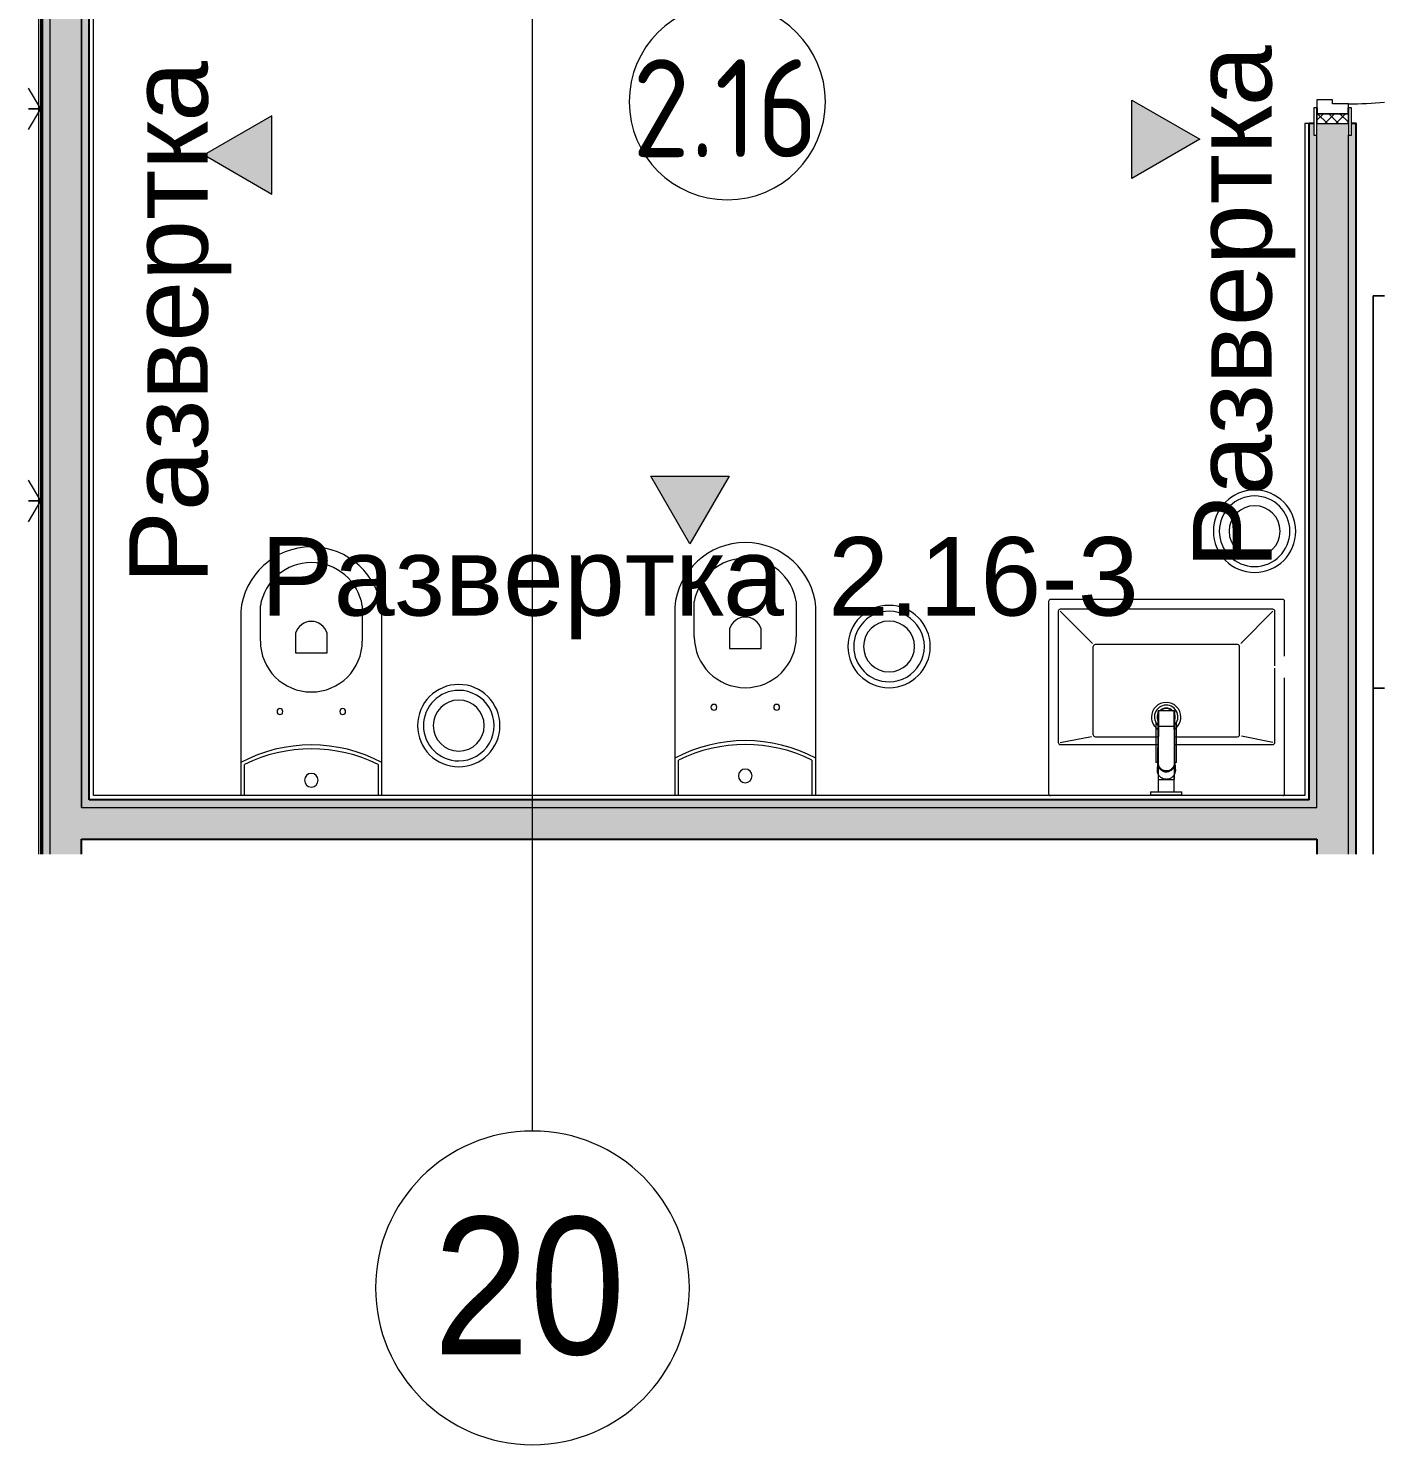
# Model space of a CAD drawing. Header units: millimetres. Extents: x 68869 to 96007, y -1987 to 27400.
# Drawn here: x 70675 to 74133, y 21830 to 25443 of the extents above; entities that cross this region are included whole.
import ezdxf

# ---------------------------------------------------------------- set-up
doc = ezdxf.new("R2010")
doc.units = ezdxf.units.MM
doc.linetypes.add('Осевая', pattern=[3175, 635, -476.25, 1587.5, -476.25])
for name, color, linetype, lineweight in [('0-1', 7, 'Continuous', 9), ('A-AREA-IDEN', 7, 'Continuous', 9), ('A-DOOR', 7, 'Continuous', 9), ('A-DOOR-1', 7, 'Continuous', 13), ('A-DOOR-FRAM', 7, 'Continuous', 13), ('A-DOOR-FRAM-1', 7, 'Continuous', 9), ('A-WALL', 7, 'Continuous', 9), ('G-ANNO-SYMB', 7, 'Continuous', 9), ('I-WALL', 7, 'Continuous', 9), ('P-SANR-FIXT', 7, 'Continuous', 9), ('P-SANR-FIXT-1', 7, 'Continuous', 13), ('Оси', 7, 'Continuous', 9), ('Оси-1', 7, 'Continuous', 20), ('Оси-2', 7, 'Осевая', 9)]:
    doc.layers.add(name, color=color, linetype=linetype, lineweight=lineweight)
for name, color, linetype, lineweight, true_color in [('A-WALL-1', 7, 'Continuous', 25, 0x3c3c3c), ('A-WALL-FNSH-1', 7, 'Continuous', 13, 0x3c3c3c), ('I-FURN-1', 7, 'Continuous', 9, 0xf0f0f0)]:
    doc.layers.add(name, color=color, linetype=linetype, lineweight=lineweight, true_color=true_color)
doc.styles.add('Arial', font='arial.ttf', dxfattribs={"width": 0.9, "height": 350})
doc.styles.add('Arial_1', font='arial.ttf', dxfattribs={"height": 200})
doc.styles.add('GOST Common', font='GOST_Common.ttf', dxfattribs={"width": 0.9, "height": 250})
pattern_1 = [(135, (0, 0), (-75.43415, -75.43415), [106.68, -17.78, 3.556, -17.78]), (135, (0, 75.39), (-75.43415, -75.43415), []), (50, (0, 0), (127.52922, -11.15758), [13.335, -146.685]), (355, (0, 0), (-24.66966, 133.74002), [10.668, -117.348]), (100.451, (10.63, -0.93), (102.85973, 122.58178), [11.333, -124.663]), (46.184, (0, 35.56), (189.75516, -29.43036), [20.002, -220.027]), (96.636, (15.81, 33.1), (166.1822, 173.1996), [17, -186.995]), (351.184, (0, 35.56), (166.18393, 173.19757), [16.002, -176.022]), (21, (17.78, 26.67), (106.13027, -71.58603), [13.335, -146.685]), (326, (17.78, 26.67), (43.26188, 128.93175), [10.668, -117.348]), (71.451, (26.62, 20.7), (149.39198, 57.34505), [11.333, -124.663]), (37.5, (0, 0), (2.162228, 59.188357), [3.353, -112.573, 3.353, -115.773, -117.792]), (37.5, (0, 0), (2.162228, 59.188357), [-235.052, 3.353, -114.44]), (7.5, (0, 0), (46.773857, 70.12615), [3.353, -64.567, 3.353, -109.906, -44.894]), (7.5, (0, 0), (46.773857, 70.12615), [-181.178, 3.353, -41.542]), (327.5, (-39.65, 0), (94.91367, -4.010093), [3.353, -41.097, 3.353, -135.331, -184.023]), (327.5, (-39.65, 0), (94.91367, -4.010093), [-183.134, 3.353, -180.67]), (317.5, (-57.43, 0), (103.69057, 17.79882), [3.353, -54.432, 3.353, -88.748, -130.683]), (317.5, (-57.43, 0), (103.69057, 17.79882), [-149.885, 3.353, -127.33])]
pattern_2 = [(0, (0, 0), (121.92, 30.48), [10.058, -81.382, 10.058, -81.382, -487.68]), (0, (0, 0), (121.92, 30.48), [-182.88, 10.058, -172.822, 10.058, -81.382, -213.36]), (0, (0, 0), (121.92, 30.48), [-457.2, 10.058, -50.902, 10.058, -142.342]), (120, (45.72, 15.24), (-87.356454, 90.345817), [10.058, -81.382, 10.058, -81.382, -487.68]), (120, (45.72, 15.24), (-87.356454, 90.345817), [-182.88, 10.058, -172.822, 10.058, -81.382, -213.36]), (120, (45.72, 15.24), (-87.356454, 90.345817), [-457.2, 10.058, -50.902, 10.058, -142.342]), (240, (60.96, 76.2), (-34.563546, -120.825817), [10.058, -81.382, 10.058, -81.382, -487.68]), (240, (60.96, 76.2), (-34.563546, -120.825817), [-182.88, 10.058, -172.822, 10.058, -81.382, -213.36]), (240, (60.96, 76.2), (-34.563546, -120.825817), [-457.2, 10.058, -50.902, 10.058, -142.342])]

# ---------------------------------------------------------------- blocks, each defined once
blk = doc.blocks.new('110_Дверь_СКБ_1Ст_Внутренняя1 - Д-4 1100x2100h_су мгн-32391219-План разверток пом_ 2_16_ Этаж 2')
at = {"layer": 'A-DOOR'}
h = blk.add_hatch(dxfattribs=at)
h.set_pattern_fill('FP_3', color=256, style=0, pattern_type=2)
h.set_pattern_definition([(135, (1751.41, 104.685), (-14.14214, -14.14214), []), (225, (1751.41, 104.685), (14.14214, -14.14214), [])])
h.paths.add_polyline_path([(562.5, 40), (537.5, 40), (537.5, -40), (562.5, -40)])
at = {"layer": 'A-DOOR-FRAM-1'}
h = blk.add_hatch(dxfattribs=at)
h.set_pattern_fill('FP_4', color=256, style=0, pattern_type=2)
h.set_pattern_definition([(45, (-371.384, 104.685), (-14.1421, 14.1421), []), (135, (-371.384, 104.685), (-14.1421, -14.1421), [])])
h.paths.add_polyline_path([(-512.5, 40), (-537.5, 40), (-537.5, -40), (-512.5, -40)])
at = {"layer": 'A-DOOR'}
blk.add_arc((-487.5, 40), 1000, 360, 5.3108, dxfattribs=at)
at = {"layer": 'A-DOOR-1'}
for p, q in [((-487.5, 132.4), (-487.5, 40)), ((-447.5, 40), (-447.5, 132.4)), ((-487.5, 40), (-447.5, 40))]:
    blk.add_line(p, q, dxfattribs=at)
at = {"layer": 'A-DOOR-FRAM'}
for p, q in [((-497.5, 48), (-567.5, 48)), ((-567.5, 48), (-567.5, 40)), ((-567.5, 40), (-497.5, 40)), ((-512.5, 40), (-537.5, 40)), ((-537.5, 40), (-537.5, -40)), ((-487.5, 40), (-512.5, 40)), ((-512.5, 40), (-512.5, -40)), ((-512.5, -40), (-512.5, 40)), ((-497.5, 40), (-512.5, 40)), ((-512.5, 40), (-512.5, 39)), ((-512.5, 39), (-497.5, 39)), ((-497.5, 40), (-497.5, 48)), ((-497.5, 39), (-497.5, 40)), ((-487.5, 0), (-487.5, 40)), ((512.5, 40), (512.5, 0)), ((537.5, 40), (512.5, 40)), ((592.5, 48), (522.5, 48)), ((522.5, 48), (522.5, 40)), ((537.5, 40), (522.5, 40)), ((522.5, 40), (522.5, 39)), ((522.5, 40), (592.5, 40)), ((522.5, 39), (537.5, 39)), ((537.5, -40), (537.5, 40)), ((562.5, 40), (537.5, 40)), ((537.5, 40), (537.5, -40)), ((537.5, 39), (537.5, 40)), ((562.5, -40), (562.5, 40)), ((592.5, 40), (592.5, 48)), ((-477.5, 0), (-487.5, 0)), ((-477.5, -40), (-477.5, 0)), ((512.5, 0), (502.5, 0)), ((502.5, 0), (502.5, -40)), ((-497.5, -40), (-567.5, -40)), ((-567.5, -40), (-567.5, -48)), ((-567.5, -48), (-497.5, -48)), ((-537.5, -40), (-512.5, -40)), ((-497.5, -39), (-512.5, -39)), ((-512.5, -39), (-512.5, -40)), ((-512.5, -40), (-477.5, -40)), ((-512.5, -40), (-497.5, -40)), ((-497.5, -40), (-497.5, -39)), ((-497.5, -48), (-497.5, -40)), ((502.5, -40), (537.5, -40)), ((537.5, -39), (522.5, -39)), ((522.5, -39), (522.5, -40)), ((522.5, -40), (537.5, -40)), ((592.5, -40), (522.5, -40)), ((522.5, -40), (522.5, -48)), ((522.5, -48), (592.5, -48)), ((537.5, -40), (537.5, -39)), ((537.5, -40), (562.5, -40)), ((592.5, -48), (592.5, -40))]:
    blk.add_line(p, q, dxfattribs=at)
blk = doc.blocks.new('Шкаф параметрический - 1_59-26183054-План разверток пом_ 2_16_ Этаж 2')
at = {"layer": 'I-FURN-1'}
for p, q in [((98.6, 0), (1000, 0)), ((946.9, 31.8), (1000, 0)), ((1000, 0), (1000, 31.8)), ((1000, 31.8), (1000, 5.6))]:
    blk.add_line(p, q, dxfattribs=at)
blk = doc.blocks.new('Шкаф параметрический - 1_59-V1-План разверток пом_ 2_16_ Этаж 2')
at = {"layer": 'I-FURN-1'}
for p, q in [((0, 0), (53.1, 31.8)), ((0, 31.8), (0, 0)), ((0, 5.6), (0, 31.8)), ((0, 0), (1000, 0)), ((946.9, 31.8), (1000, 0)), ((1000, 0), (1000, 31.8)), ((1000, 31.8), (1000, 5.6))]:
    blk.add_line(p, q, dxfattribs=at)
blk = doc.blocks.new('WC Seat_2 with Cistern-Wall Based - 640 x 360mm-30948649-План разверток пом_ 2_16_ Этаж 2')
at = {"layer": 'P-SANR-FIXT'}
for p, q in [((-55, 490), (-55, 105)), ((-5, 415), (-5, 505)), ((255, 505), (255, 415)), ((305, 105), (305, 490)), ((85, 435), (85, 385)), ((165, 385), (165, 435)), ((85, 385), (165, 385)), ((-55, 105), (-55, 21)), ((-45, 21), (-45, 100.1)), ((295, 100.1), (295, 21)), ((305, 21), (305, 105))]:
    blk.add_line(p, q, dxfattribs=at)
for centre, radius, start, end in [((125, 474.3), 180.7, 4.9791, 175.0209), ((125, 483.2), 131.8, 9.5273, 170.4727), ((125, 423.3), 41.7, 16.2602, 163.7398), ((125, 415), 130, 180, 360), ((45, 235), 7.5, 0, 180), ((45, 235), 7.5, 180, 360), ((205, 235), 7.5, 0, 180), ((205, 235), 7.5, 180, 360), ((125, -232.5), 382.5, 61.9275, 118.0725), ((125, -242.5), 382.5, 63.6122, 116.3878), ((125, 60), 17.5, 0, 180), ((125, 60), 17.5, 180, 360)]:
    blk.add_arc(centre, radius, start, end, dxfattribs=at)
blk = doc.blocks.new('мусорная корзина - Round_ Metal-30590745-План разверток пом_ 2_16_ Этаж 2')
at = {"layer": 'P-SANR-FIXT'}
for radius, start, end in [(105, 0, 180), (90, 360, 180), (65, 0, 180), (105, 180, 360), (90, 180, 360), (65, 180, 360)]:
    blk.add_arc((0, 0), radius, start, end, dxfattribs=at)
blk = doc.blocks.new('WC Seat_2 with Cistern-Wall Based - 640 x 360mm-30580118-План разверток пом_ 2_16_ Этаж 2')
at = {"layer": 'P-SANR-FIXT'}
for p, q in [((-55, 485.5), (-55, 100.5)), ((-5, 410.5), (-5, 500.5)), ((255, 500.5), (255, 410.5)), ((305, 100.5), (305, 485.5)), ((85, 430.5), (85, 380.5)), ((165, 380.5), (165, 430.5)), ((85, 380.5), (165, 380.5)), ((-55, 100.5), (-55, 5.5)), ((-45, 5.5), (-45, 95.6)), ((295, 95.6), (295, 5.5)), ((305, 5.5), (305, 100.5))]:
    blk.add_line(p, q, dxfattribs=at)
for centre, radius, start, end in [((125, 469.8), 180.7, 4.9791, 175.0209), ((125, 478.7), 131.8, 9.5273, 170.4727), ((125, 418.8), 41.7, 16.2602, 163.7398), ((125, 410.5), 130, 180, 360), ((45, 230.5), 7.5, 0, 180), ((45, 230.5), 7.5, 180, 360), ((205, 230.5), 7.5, 0, 180), ((205, 230.5), 7.5, 180, 360), ((125, -237), 382.5, 61.9275, 118.0725), ((125, -247), 382.5, 63.6122, 116.3878), ((125, 55.5), 17.5, 0, 180), ((125, 55.5), 17.5, 180, 360)]:
    blk.add_arc(centre, radius, start, end, dxfattribs=at)
blk = doc.blocks.new('сифон - Для раковины-30615598-План разверток пом_ 2_16_ Этаж 2')
at = {"layer": 'P-SANR-FIXT'}
for p, q in [((200, 40), (191.1, 40)), ((191.1, -40), (191.1, 40)), ((200, 40), (200, -40)), ((116.7, 26), (15, 26)), ((116.7, 26), (116.7, 20.9)), ((15, -26), (116.7, -26)), ((116.7, -19.7), (116.7, -26)), ((191.1, -40), (200, -40))]:
    blk.add_line(p, q, dxfattribs=at)
for start, end in [(45, 180), (180, 319.7584)]:
    blk.add_arc((0, 0), 30, start, end, dxfattribs=at)
at = {"layer": 'P-SANR-FIXT-1'}
for p, q in [((127.1, 20), (123.1, 20)), ((191.1, 20), (147.8, 20)), ((21.9, -20), (49, -20)), ((49, -20), (56, -20)), ((56, -20), (75, -20)), ((85.7, -20), (118.5, -20)), ((119.7, -20), (122.9, -20)), ((145.8, -20), (191.1, -20))]:
    blk.add_line(p, q, dxfattribs=at)
for radius, start, end in [(22.5, 133.7338, 180), (22.5, 180, 225.6765), (21.5, 136.1578, 180), (21.5, 180, 223.3802), (22.5, 67.2152, 113.0759), (21.5, 74.4372, 108), (22.5, 242.4826, 297.7301), (21.5, 245.8675, 285.5628), (21.5, 288, 293.8296)]:
    blk.add_arc((0, 0), radius, start, end, dxfattribs=at)
blk = doc.blocks.new('раковина - 400 x 500mm-30615599-План разверток пом_ 2_16_ Этаж 2')
at = {"layer": 'P-SANR-FIXT'}
for p, q in [((-249.5, -5), (-249.5, -300)), ((352.5, -495), (352.5, -5)), ((-224.5, -135), (-224.5, -324.7)), ((32, -130), (-219.5, -130)), ((-219.5, -135), (-139.5, -151)), ((322.5, -130), (72, -130)), ((322.5, -135), (242.8, -150.5)), ((327.5, -470), (327.5, -135)), ((-134.5, -155), (-134.5, -380)), ((-126, -150), (-129.5, -150)), ((32.1, -150), (-126, -150)), ((233.5, -150), (72, -150)), ((238.5, -155), (238.5, -380)), ((-249.5, -355), (-249.5, -495)), ((-224.5, -330.4), (-224.5, -470)), ((-219.5, -470), (-137.6, -388.1)), ((-129.5, -385), (233.5, -385)), ((322.5, -470), (240.2, -387.7)), ((-244.5, -500), (347.5, -500)), ((-219.5, -475), (322.5, -475))]:
    blk.add_line(p, q, dxfattribs=at)
for centre, radius, start, end in [((-244.5, -5), 5, 90, 180), ((347.5, -5), 5, 0, 90), ((-219.5, -135), 5, 90, 180), ((322.5, -135), 5, 0, 90), ((-129.5, -155), 5, 90, 180), ((52.6, -199.9), 37.5, 124.8212, 180), ((52.6, -199.9), 37.5, 360, 57.1419), ((233.5, -155), 5, 0, 90), ((52.6, -199.9), 37.5, 180, 360), ((52.6, -199.9), 23, 161.666, 180), ((52.6, -199.9), 23, 180, 198.7055), ((52.6, -199.9), 23, 222.3851, 315), ((52.6, -199.9), 23, 334.4117, 360), ((52.6, -199.9), 23, 360, 25.1143), ((-129.5, -380), 5, 180, 270), ((233.5, -380), 5, 270, 360), ((-244.5, -495), 5, 180, 270), ((-219.5, -470), 5, 180, 270), ((322.5, -470), 5, 270, 0), ((347.5, -495), 5, 270, 0)]:
    blk.add_arc(centre, radius, start, end, dxfattribs=at)
blk = doc.blocks.new('смеситель для раковины - Default-30615600-План разверток пом_ 2_16_ Этаж 2')
at = {"layer": '0-1'}
for p, q in [((19.7, 151.6), (-19.8, 151.6)), ((-20.3, 110), (-20.4, 97.4)), ((19.8, 111.8), (-19.8, 111.8)), ((20.4, 97.4), (20.3, 110)), ((-22.8, 3), (-21.8, 15.6)), ((-20.7, 17.2), (-20.7, 16.7)), ((20.8, 16.7), (20.8, 17.2))]:
    blk.add_line(p, q, dxfattribs=at)
at = {"layer": '0-1', "flags": 128}
for points in [[(-19.8, 151.6), (-20, 151.6), (-20.2, 151.6), (-20.3, 151.5), (-20.4, 151.5), (-20.5, 151.4), (-20.6, 151.3), (-20.6, 151.2), (-20.7, 151.1), (-20.7, 151.1), (-20.7, 151), (-20.7, 151), (-20.8, 150.9), (-20.8, 150.6), (-20.8, 149.7), (-20.8, 148.7), (-20.8, 147.7), (-20.9, 146.7), (-20.9, 145.3), (-21.1, 93.2)], [(19.7, 151.6), (20, 151.6), (20.2, 151.6), (20.4, 151.5), (20.5, 151.4), (20.6, 151.3), (20.6, 151.3), (20.7, 151.2), (20.7, 151.1), (20.7, 151.1), (20.7, 151), (20.8, 151), (20.8, 150.9), (20.8, 150.6)], [(-19.8, 111.8), (-19.9, 111.8), (-20, 111.8), (-20.1, 111.8), (-20.1, 111.7), (-20.2, 111.7), (-20.3, 111.6), (-20.3, 111.5), (-20.3, 111.5), (-20.3, 111.4), (-20.3, 111.4), (-20.3, 111.4), (-20.3, 111.3), (-20.3, 111.2), (-20.3, 111), (-20.3, 110.8), (-20.3, 110.6), (-20.3, 110.3), (-20.3, 110)], [(12.1, -0.1), (14.4, 1.7), (18.1, 6.1), (20.4, 11.5), (21.2, 17.2), (21.2, 36.2), (21.1, 56), (21, 111.4)], [(19.8, 111.8), (19.9, 111.8), (20, 111.8), (20.1, 111.8), (20.2, 111.7), (20.2, 111.6), (20.3, 111.6), (20.3, 111.5), (20.3, 111.5), (20.3, 111.4), (20.3, 111.4), (20.3, 111.3), (20.3, 111.1), (20.3, 110.9), (20.3, 110.7), (20.3, 110.4), (20.3, 110)], [(-21.8, 15.6), (-21.7, 19.7), (-21.6, 24.4), (-21.5, 30.8), (-21.4, 37.1), (-21.3, 49.4), (-21.2, 68.8), (-21.1, 88)], [(-18.9, 7.6), (-20, 10.3), (-20.8, 13.1), (-21.1, 18.6), (-21.1, 48.6), (-21.1, 93.2)], [(21.8, 15.6), (22.1, 11.2), (22.8, 3)]]:
    blk.add_lwpolyline(points, dxfattribs=at)
at = {"layer": 'P-SANR-FIXT'}
for p, q in [((21, 151.6), (-21, 151.6)), ((-21, 151.6), (-21, -23)), ((21, -23), (21, 151.6)), ((-19.7, 144), (-19.8, 111.7)), ((19.8, 111.7), (19.7, 144)), ((-21, 19.9), (-20.8, 19.8)), ((-20.7, 20.9), (-20.8, 19.8)), ((19.4, 12.9), (20.4, 11.1)), ((20.8, 19.8), (20.7, 20.9)), ((21, 19.9), (20.8, 19.8)), ((20.9, 18.5), (20.8, 19.8)), ((20.9, 18.4), (21.1, 18.4)), ((22.5, 5), (22.9, 0.9)), ((-21, -23), (21, -23)), ((-0.6, -2.8), (0.6, -2.8))]:
    blk.add_line(p, q, dxfattribs=at)
at = {"layer": 'P-SANR-FIXT', "flags": 128}
for points in [[(-21.1, 16.9), (-21.1, 42.2), (-21, 67.6), (-20.8, 118.3), (-20.7, 143.7), (-20.7, 149.4), (-20.8, 150.2), (-20.9, 145.3), (-20.9, 138.9), (-21.1, 88.1)], [(-20.1, 88.1), (-20.1, 99.6), (-20, 111), (-20, 122.4), (-19.9, 133.8), (-19.9, 145.2)], [(19.9, 145.2), (19.9, 138.9), (19.9, 132.6), (20, 126.2), (20, 119.9), (20, 113.5), (20, 107.2), (20.1, 100.8), (20.1, 94.5), (20.1, 88.1)], [(21.1, 88.1), (20.9, 138.9), (20.9, 145.3), (20.8, 150.2), (20.7, 149.4), (20.7, 143.7), (20.8, 118.3), (21, 67.6), (21.1, 42.2), (21.1, 16.9)], [(-21.1, 18.6), (-21.1, 18.6), (-21.1, 18.6), (-21, 18.6), (-21, 18.6), (-21, 18.5), (-20.9, 18.5), (-20.9, 18.5)], [(-21.1, 18.4), (-21.1, 18), (-21.1, 17.6), (-21.1, 17.2), (-21.1, 16.8), (-21.1, 16.4)], [(-20.8, 19.8), (-20.9, 19.2), (-20.9, 18.5)], [(-15.9, 4.1), (-13.1, 1.6), (-9.8, -0.4), (-6.1, -1.8), (-2.1, -2.5), (2.1, -2.5), (6.1, -1.8), (9.8, -0.4), (11.1, 0.4)], [(11.5, 0.5), (13.1, 1.6), (15.9, 4.1)], [(21.1, 16.4), (21.1, 16.8), (21.1, 17.2), (21.1, 17.6), (21.1, 18), (21.1, 18.4)], [(22.5, 5.6), (22.3, 7.9), (22.1, 10.8), (21.8, 15.2)], [(22.9, 0.9), (22.7, 3.2), (22.5, 5.2)], [(0.6, -3.9), (0.3, -3.9), (0.1, -3.9), (-0.1, -3.9), (-0.3, -3.9), (-0.6, -3.9)]]:
    blk.add_lwpolyline(points, dxfattribs=at)
at = {"layer": 'P-SANR-FIXT'}
for centre, major_axis, ratio, start_param, end_param in [((-19.8, 109.7), (-0.5, 0.002), 0.095846, 0.017294, 1.571164), ((19.8, 109.7), (0.5, 0.002), 0.095848, 4.711795, 6.265892), ((0, 17.2), (20.8, 0), 0.98634, 3.038054, 3.141593), ((0, 17.2), (20.8, 0), 0.98634, 3.141593, 3.441377), ((0, 16.7), (20.8, 0), 0.98634, 3.141593, 3.372062), ((0, 16.7), (20.7, 0), 0.98634, 3.571127, 3.769911), ((0, 17.2), (20.8, 0), 0.98634, 3.613983, 5.358408), ((0, 16.7), (20.7, 0), 0.98634, 3.994763, 4.083653), ((0, 16.7), (20.8, 0), 0.98634, 5.376246, 5.846752), ((0, 17.2), (20.8, 0), 0.98634, 5.499139, 5.804813), ((0, 17.2), (-20.8, 0), 0.98634, 2.841808, 3.141593), ((0, 16.7), (20.8, 0), 0.98634, 6.052716, 6.283185), ((0, 17.2), (20.8, 0), 0.98634, 0, 0.103539), ((0, 16.7), (20.7, 0), 0.98634, 4.276566, 4.807479), ((0, 16.7), (20.8, 0), 0.98634, 4.9338, 5.10736)]:
    blk.add_ellipse(centre, major_axis=major_axis, ratio=ratio, start_param=start_param, end_param=end_param, dxfattribs=at)
for points, knots in [([(-19.9, 145.2), (-19.9, 146), (-19.9, 147.4), (-19.8, 149.3), (-19.8, 150.7), (-19.8, 151.5), (-19.8, 151.6), (-19.8, 151.6)], [0, 0, 0, 0, 0.1, 0.2, 0.3, 0.4, 0.4725859, 0.4725859, 0.4725859, 0.4725859]), ([(-19.8, 151.6), (-19.7, 151.6), (-19.7, 151.6), (-19.7, 151.2), (-19.7, 150), (-19.7, 148.3), (-19.7, 146.2), (-19.7, 144.8), (-19.7, 144)], [0.4728347, 0.4728347, 0.4728347, 0.4728347, 0.5, 0.6, 0.7, 0.8, 0.9, 1, 1, 1, 1]), ([(19.7, 144), (19.7, 144.8), (19.7, 146.2), (19.7, 148.3), (19.7, 150), (19.7, 151.2), (19.7, 151.6), (19.7, 151.6), (19.7, 151.6)], [0, 0, 0, 0, 0.1, 0.2, 0.3, 0.4, 0.5, 0.5274121, 0.5274121, 0.5274121, 0.5274121]), ([(19.7, 151.6), (19.8, 151.6), (19.8, 151.5), (19.8, 150.7), (19.8, 149.3), (19.9, 147.4), (19.9, 146), (19.9, 145.2)], [0.5275209, 0.5275209, 0.5275209, 0.5275209, 0.6, 0.7, 0.8, 0.9, 1, 1, 1, 1]), ([(-19.8, 111.8), (-19.8, 111.8), (-19.8, 111.7), (-19.8, 110.9), (-19.8, 110.1), (-19.8, 109.7)], [0.4695548, 0.4695548, 0.4695548, 0.4695548, 0.6, 0.8, 1, 1, 1, 1]), ([(19.8, 109.7), (19.8, 110.1), (19.8, 110.9), (19.8, 111.7), (19.8, 111.8), (19.8, 111.8)], [0, 0, 0, 0, 0.2, 0.4, 0.5304748, 0.5304748, 0.5304748, 0.5304748]), ([(-21.1, 88.1), (-21.1, 85.7), (-21.1, 82.2), (-21.1, 77.5), (-21.2, 73.9), (-21.2, 70.4), (-21.2, 66.8), (-21.2, 63.9), (-21.2, 61.5), (-21.2, 59.8), (-21.2, 58), (-21.2, 55.7), (-21.3, 52.8), (-21.3, 49.3), (-21.3, 46), (-21.3, 42.6), (-21.4, 39.4), (-21.4, 36.2), (-21.5, 32.2), (-21.5, 27.5), (-21.7, 20.9), (-21.8, 17.2), (-21.8, 15.2)], [0, 0, 0, 0, 0.083333, 0.125, 0.166667, 0.208333, 0.25, 0.291667, 0.3125, 0.333333, 0.354167, 0.375, 0.416667, 0.458333, 0.5, 0.541667, 0.583333, 0.625, 0.666667, 0.75, 0.833333, 1, 1, 1, 1]), ([(-20.4, 97.4), (-20.4, 91.1), (-20.5, 81.8), (-20.6, 69.7), (-20.6, 60), (-20.7, 52.6), (-20.8, 47.4), (-20.8, 45.2), (-20.8, 43.5), (-20.9, 41.8), (-20.9, 39.8), (-20.9, 37.7), (-20.9, 36.2), (-20.9, 35.4), (-21, 34.1), (-21, 32.6), (-21, 31), (-21, 29.7), (-21, 28.6), (-21, 27.7), (-21, 26.8), (-21.1, 25.6), (-21.1, 22.9), (-21.1, 20.4), (-21.1, 18.4)], [0, 0, 0, 0, 0.222222, 0.333333, 0.444444, 0.583333, 0.618056, 0.652778, 0.670139, 0.6875, 0.722222, 0.756944, 0.774306, 0.782986, 0.791667, 0.826389, 0.84375, 0.861111, 0.878472, 0.887153, 0.895833, 0.913194, 0.930556, 1, 1, 1, 1]), ([(-20.5, 43.6), (-20.5, 44.1), (-20.5, 44.9), (-20.5, 45.9), (-20.4, 46.5), (-20.4, 47), (-20.4, 47.6), (-20.3, 48.2), (-20.3, 49.3), (-20.3, 50.8), (-20.3, 52.7), (-20.3, 54.8), (-20.2, 57.1), (-20.2, 60.5), (-20.1, 67), (-20, 78.4), (-19.9, 90.5), (-19.9, 97.4)], [0.3665203, 0.3665203, 0.3665203, 0.3665203, 0.3928571, 0.4107143, 0.4196429, 0.4285714, 0.4375, 0.4464286, 0.4642857, 0.5, 0.5357143, 0.5714286, 0.6071429, 0.6428571, 0.7142857, 0.8571429, 1, 1, 1, 1]), ([(19.9, 97.4), (19.9, 90.5), (20, 78.4), (20.1, 66.9), (20.2, 60.3), (20.3, 57), (20.3, 54.6), (20.3, 52.6), (20.3, 50.7), (20.3, 49.2), (20.4, 48.1), (20.4, 47.4), (20.4, 46.9), (20.4, 46.4), (20.4, 45.8), (20.4, 44.6), (20.4, 43), (20.4, 41.3), (20.5, 40), (20.5, 39.2), (20.6, 38.5), (20.7, 37.9), (20.7, 37.5)], [0, 0, 0, 0, 0.1428571, 0.2857143, 0.3571429, 0.3928571, 0.4285714, 0.4642857, 0.5, 0.5357143, 0.5535714, 0.5625, 0.5714286, 0.5803571, 0.5892857, 0.6071429, 0.6428571, 0.6785714, 0.6964286, 0.7053571, 0.7142857, 0.7301718, 0.7301718, 0.7301718, 0.7301718]), ([(20.1, 88.1), (20.1, 88.2), (20.2, 88.3), (20.4, 88.2), (20.5, 88), (20.6, 87.8), (20.7, 87.5), (20.7, 87.3), (20.8, 87.1), (20.9, 87), (20.9, 86.8), (20.9, 86.7)], [0, 0, 0, 0, 0.1, 0.19375, 0.25, 0.3, 0.35, 0.4, 0.45, 0.525, 0.575, 0.575, 0.575, 0.575]), ([(21.1, 18.4), (21.1, 19.2), (21.1, 20.8), (21.1, 23.1), (21.1, 25), (21.1, 26.5), (21, 27.6), (21, 28.6), (21, 30), (21, 31.7), (21, 33.4), (21, 34.6), (20.9, 35.2), (20.9, 35.7), (20.9, 36.3), (20.9, 36.9), (20.9, 38.1), (20.9, 39.8), (20.9, 41.4), (20.8, 42.8), (20.8, 44.1), (20.8, 45.8), (20.8, 48.6), (20.7, 53.5), (20.6, 60.7), (20.6, 68.9), (20.5, 76.5), (20.5, 85.7), (20.4, 92.7), (20.4, 97.4)], [0, 0, 0, 0, 0.027778, 0.055556, 0.083333, 0.097222, 0.111111, 0.125, 0.138889, 0.166667, 0.194444, 0.208333, 0.215278, 0.222222, 0.229167, 0.236111, 0.25, 0.277778, 0.305556, 0.319444, 0.333333, 0.361111, 0.388889, 0.444444, 0.555556, 0.666667, 0.75, 0.833333, 1, 1, 1, 1]), ([(21.8, 15.2), (21.8, 16.4), (21.7, 19.4), (21.6, 24.2), (21.5, 28.2), (21.5, 30.6), (21.5, 32.4), (21.4, 34.1), (21.4, 35.8), (21.4, 37.3), (21.4, 38.7), (21.4, 39.8), (21.4, 41), (21.3, 42.6), (21.3, 44.7), (21.3, 47.5), (21.3, 50.9), (21.2, 55.1), (21.2, 60), (21.2, 65.1), (21.2, 69.9), (21.2, 74.5), (21.1, 80.6), (21.1, 85.1), (21.1, 88.1)], [0, 0, 0, 0, 0.142857, 0.285714, 0.357143, 0.392857, 0.428571, 0.464286, 0.5, 0.535714, 0.553571, 0.571429, 0.589286, 0.607143, 0.642857, 0.678571, 0.714286, 0.75, 0.785714, 0.821429, 0.857143, 0.892857, 0.928571, 1, 1, 1, 1]), ([(-21, 19.9), (-21, 20.5), (-20.9, 21.9), (-20.9, 23.9), (-20.9, 25.6), (-20.9, 26.9), (-20.9, 27.6), (-20.9, 28.1), (-20.9, 28.7), (-20.9, 29.4), (-21, 30.9), (-21, 33.1), (-21, 35.5), (-20.9, 37.4), (-20.9, 38.5), (-20.8, 39.3), (-20.7, 40.1), (-20.7, 40.7), (-20.6, 41.2), (-20.6, 41.3)], [0, 0, 0, 0, 0.0357143, 0.0714286, 0.1071429, 0.125, 0.1339286, 0.1428571, 0.1517857, 0.1607143, 0.1785714, 0.2142857, 0.25, 0.2678571, 0.2857143, 0.2946429, 0.3035714, 0.3214286, 0.3257253, 0.3257253, 0.3257253, 0.3257253]), ([(-22.6, 4.8), (-22.6, 4.5), (-22.7, 3.8), (-22.8, 2.5), (-22.9, 1.5), (-22.9, 0.9)], [0.6666667, 0.6666667, 0.6666667, 0.6666667, 0.75, 0.8333333, 1, 1, 1, 1]), ([(22.9, 0.3), (22.9, -2.5), (22.3, -6.4), (20, -11.4), (17.7, -14.7), (14.9, -17.6), (11.6, -20), (7.9, -21.7), (4.5, -22.6), (1.5, -23), (-1.9, -23), (-6, -22.4), (-10, -20.8), (-12.8, -19.1), (-14.8, -17.5), (-16.7, -15.8), (-18.8, -13.3), (-21.9, -8.1), (-22.9, -3.2), (-22.9, 0.3)], [0, 0, 0, 0, 0.111111, 0.166667, 0.222222, 0.277778, 0.333333, 0.388889, 0.444444, 0.479167, 0.513889, 0.583333, 0.652778, 0.6875, 0.722222, 0.756944, 0.791667, 0.861111, 1, 1, 1, 1]), ([(-21.8, 15.2), (-21.9, 13.9), (-22, 12.1), (-22.1, 10.1), (-22.2, 8.7), (-22.3, 7.5), (-22.4, 6.6), (-22.5, 5.8), (-22.5, 5.4), (-22.5, 5.2)], [0, 0, 0, 0, 0.1666667, 0.25, 0.3333333, 0.4166667, 0.5, 0.5833333, 0.6313806, 0.6313806, 0.6313806, 0.6313806]), ([(-21, 19.9), (-21, 19.7), (-21, 19.5), (-21.1, 19.2), (-21.1, 18.9), (-21.1, 18.7), (-21.1, 18.6)], [0, 0, 0, 0, 0.333333, 0.5, 0.666667, 1, 1, 1, 1]), ([(-0.6, -3.9), (-1.6, -3.9), (-3.8, -3.7), (-7, -2.8), (-10, -1.5), (-12.8, 0.2), (-15.2, 2.3), (-17.3, 4.8), (-18.7, 7.1), (-19.6, 9), (-20.1, 10.6), (-20.6, 12.1), (-21, 14.3), (-21.1, 15.9), (-21.1, 16.9)], [0, 0, 0, 0, 0.1, 0.2, 0.3, 0.4, 0.5, 0.6, 0.7, 0.75, 0.8, 0.85, 0.9, 1, 1, 1, 1]), ([(-21.1, 16.4), (-21.1, 14.3), (-20.4, 11.1), (-18.7, 7.6), (-17.5, 5.8), (-16.4, 4.5), (-15.2, 3.2), (-13.9, 2.1), (-12.5, 1), (-10.9, 0.1), (-9.2, -0.7), (-6.9, -1.7), (-3.8, -2.5), (0, -2.8), (3.8, -2.5), (6.9, -1.7), (9, -0.9), (10.1, -0.3), (10.9, 0.1), (11.7, 0.5), (12.7, 1.2), (13.9, 2), (15, 3), (15.8, 3.8), (16.4, 4.5), (17, 5.2), (17.7, 6.2), (18.6, 7.6), (19.3, 9), (19.7, 9.9), (19.9, 10.5), (20, 10.9), (20.2, 11.2), (20.3, 11.7), (20.6, 12.6), (20.8, 13.8), (21, 15.1), (21.1, 16), (21.1, 16.4)], [0, 0, 0, 0, 0.111111, 0.166667, 0.194444, 0.222222, 0.25, 0.277778, 0.305556, 0.333333, 0.361111, 0.388889, 0.444444, 0.5, 0.555556, 0.611111, 0.638889, 0.652778, 0.666667, 0.680556, 0.694444, 0.722222, 0.75, 0.763889, 0.777778, 0.791667, 0.805556, 0.833333, 0.861111, 0.875, 0.881944, 0.888889, 0.895833, 0.902778, 0.916667, 0.944444, 0.972222, 1, 1, 1, 1]), ([(-20.8, 14.6), (-20.7, 14.1), (-20.6, 12.9), (-20.2, 11.6), (-20, 10.9)], [0, 0, 0, 0, 0.4, 1, 1, 1, 1]), ([(-20, 10.9), (-19.6, 9.8), (-18.5, 7.4), (-17, 5.2), (-15.9, 4.1)], [0, 0, 0, 0, 0.444444, 1, 1, 1, 1]), ([(21.1, 16.9), (21.1, 15.9), (21, 13.7), (20.2, 10.6), (19, 7.6), (16.7, 3.9), (12.9, 0), (7.1, -3.1), (2.7, -3.9), (0.6, -3.9)], [0, 0, 0, 0, 0.1, 0.2, 0.3, 0.4, 0.6, 0.8, 1, 1, 1, 1]), ([(15.9, 4.1), (16.7, 5), (18.4, 7.2), (19.5, 9.5), (20, 10.9)], [0, 0, 0, 0, 0.444444, 1, 1, 1, 1]), ([(20, 10.9), (20.2, 11.4), (20.5, 12.7), (20.7, 13.9), (20.8, 14.6)], [0, 0, 0, 0, 0.444444, 1, 1, 1, 1]), ([(20.9, 33.9), (20.9, 33.6), (20.9, 32.5), (20.9, 30.9), (20.9, 29.2), (20.9, 28.3), (20.9, 27.5), (20.9, 26.8), (20.9, 25.6), (20.9, 23.9), (21, 21.9), (21, 20.5), (21, 19.9)], [0.7766981, 0.7766981, 0.7766981, 0.7766981, 0.7857143, 0.8214286, 0.8392857, 0.8571429, 0.8660714, 0.875, 0.8928571, 0.9285714, 0.9642857, 1, 1, 1, 1]), ([(-0.6, -3.9), (-0.6, -3.9), (-0.6, -3.7), (-0.6, -3.5), (-0.6, -3.1), (-0.6, -2.9), (-0.6, -2.8)], [0, 0, 0, 0, 0.363636, 0.545455, 0.727273, 1, 1, 1, 1]), ([(0.6, -3.9), (0.6, -3.9), (0.6, -3.7), (0.6, -3.5), (0.6, -3.1), (0.6, -2.9), (0.6, -2.8)], [0, 0, 0, 0, 0.363636, 0.545455, 0.727273, 1, 1, 1, 1])]:
    blk.add_open_spline(points, degree=3, knots=knots, dxfattribs=at)
for points in [[(-19.8, 111.8), (-19.8, 111.8), (-19.8, 111.8), (-19.8, 111.8)], [(19.8, 111.8), (19.8, 111.8), (19.8, 111.8), (19.8, 111.8)], [(-20.1, 88.1), (-20.4, 88.2), (-20.6, 88.2), (-20.8, 88.2)], [(-20, 85.7), (-20.1, 86.5), (-20.1, 87.3), (-20.1, 88.1)], [(20.1, 88.1), (20.1, 87.3), (20.1, 86.5), (20, 85.7)], [(-22.9, 0.9), (-22.9, 2.2), (-22.8, 3.6), (-22.6, 4.9)], [(-21.8, 15.2), (-21.8, 16.4), (-21.7, 17.6), (-21.4, 18.8)], [(-21.2, 19.5), (-21, 20.5), (-20.6, 21.4), (-20.2, 22.3)], [(-20.9, 18.4), (-21, 18.4), (-21.1, 18.4), (-21.1, 18.5)], [(-20.4, 22.5), (-20.7, 21.7), (-20.9, 20.8), (-21, 19.9)], [(-20.9, 18.3), (-20.9, 17.7), (-20.9, 16.5), (-20.8, 15.2), (-20.8, 14.6)], [(20.7, 19.9), (20.7, 17.5), (19.9, 12.6), (16.3, 6), (10.7, 1.1), (3.8, -1.6), (-3.7, -1.6), (-10.7, 1.1), (-16.3, 6), (-19.9, 12.6), (-20.7, 17.5), (-20.7, 19.9)], [(-20.4, 11.1), (-20.1, 11.7), (-19.8, 12.3), (-19.4, 12.9)], [(20.2, 22.3), (21.2, 20.1), (21.8, 17.6), (21.8, 15.2)], [(21, 19.9), (20.9, 20.8), (20.7, 21.7), (20.4, 22.5)], [(20.8, 14.6), (20.8, 15.2), (20.9, 16.5), (20.9, 17.8), (20.9, 18.4)], [(21.1, 18.5), (21.1, 18.5), (21, 18.5), (20.9, 18.5)], [(21.1, 18.5), (21.1, 18.6), (21.1, 18.7), (21.1, 18.9), (21.1, 19.2), (21.1, 19.4), (21, 19.6), (21, 19.8), (21, 19.9)], [(-3, -2.5), (-2.2, -2.7), (-1.4, -2.7), (-0.6, -2.8)]]:
    blk.add_open_spline(points, degree=3, dxfattribs=at)
blk = doc.blocks.new('Ось сетки - D8-29747960-План разверток пом_ 2_16_ Этаж 2')
at = {"layer": 'Оси-1'}
for start, end in [(360, 180), (180, 360)]:
    blk.add_arc((0, 0), 4, start, end, dxfattribs=at)
blk = doc.blocks.new('Марка_Помещения - Номер-25198446-План разверток пом_ 2_16_ Этаж 2')
at = {"layer": 'A-AREA-IDEN'}
for start, end in [(360, 180), (180, 360)]:
    blk.add_arc((0, 0), 2.5, start, end, dxfattribs=at)
blk = doc.blocks.new('Фасад - Марка фасада_Указатель-25386507-План разверток пом_ 2_16_ Этаж 2')
at = {"layer": 'G-ANNO-SYMB'}
blk.add_hatch(color=256, dxfattribs=at).paths.add_polyline_path([(-1, 0), (0, 1.732), (1, 0), (0, 0)])
for p, q in [((0, 1.732), (-1, 0)), ((1, 0), (0, 1.732)), ((-1, 0), (0, 0)), ((0, 0), (1, 0))]:
    blk.add_line(p, q, dxfattribs=at)

msp = doc.modelspace()

# ---------------------------------------------------------------- hatches: boundary and pattern name
at = {"layer": 'I-WALL'}
h = msp.add_hatch(dxfattribs=at)
h.set_pattern_fill('FP_6', color=256, style=0, pattern_type=2)
h.set_pattern_definition(pattern_2)
h.paths.add_polyline_path([(70830, 23455), (70830, 26880), (70810, 26880), (70810, 23455)])
h = msp.add_hatch(dxfattribs=at)
h.set_pattern_fill('FP_6', color=256, style=0, pattern_type=2)
h.set_pattern_definition(pattern_2)
h.paths.add_polyline_path([(74060, 23336), (74060, 25200), (74048, 25200), (74048, 25170), (74040, 25170), (74040, 23336), (74051.8, 23336)])
h.paths.add_polyline_path([(74048, 26300), (74060, 26300), (74060, 26880), (74040, 26880), (74040, 26330), (74048, 26330)])
h = msp.add_hatch(dxfattribs=at)
h.set_pattern_fill('FP_2', color=256, style=0, pattern_type=2)
h.set_pattern_definition(pattern_1)
h.paths.add_polyline_path([(70730, 23336), (70810, 23336), (70810, 26617.5), (70730, 26617.5), (70730, 23837.5)])
h = msp.add_hatch(dxfattribs=at)
h.set_pattern_fill('FP_6', color=256, style=0, pattern_type=2)
h.set_pattern_definition(pattern_2)
h.paths.add_polyline_path([(73940, 23475), (73960, 23475), (73959.6, 25170), (73952, 25170), (73952, 25200), (73940, 25200), (73940, 23486)])
h.paths.add_polyline_path([(73940, 26300), (73952, 26300), (73952, 26330), (73960, 26330), (73960, 26580), (73940, 26580), (73940, 26344.9)])
h = msp.add_hatch(dxfattribs=at)
h.set_pattern_fill('FP_2', color=256, style=0, pattern_type=2)
h.set_pattern_definition(pattern_1)
h.paths.add_polyline_path([(73961.1, 23336), (74040, 23336), (74040, 25200), (73960, 25200), (73960, 23336)])
h.paths.add_polyline_path([(74040, 26300), (74040, 26587.5), (73960, 26587.5), (73960, 26300)])
h = msp.add_hatch(dxfattribs=at)
h.set_pattern_fill('FP_6', color=256, style=0, pattern_type=2)
h.set_pattern_definition(pattern_2)
h.paths.add_polyline_path([(70710, 23336), (70730, 23336), (70730, 26330), (70710, 26330), (70710, 23837.5)])
h = msp.add_hatch(dxfattribs=at)
h.set_pattern_fill('FP_2', color=256, style=0, pattern_type=2)
h.set_pattern_definition(pattern_1)
h.paths.add_polyline_path([(73960, 23375), (73960, 23455), (70810, 23455), (70810, 23375), (73700.2, 23375)])
h = msp.add_hatch(dxfattribs=at)
h.set_pattern_fill('FP_6', color=256, style=0, pattern_type=2)
h.set_pattern_definition(pattern_2)
h.paths.add_polyline_path([(73484.1, 23455), (73960, 23455), (73960, 23475), (70830, 23475), (70830, 23455), (73268, 23455)])

# ---------------------------------------------------------------- linework, layer by layer
at = {"layer": 'A-WALL'}
for p, q in [((70810, 23455), (70810, 26617.5)), ((70810, 26617.5), (70810, 23455)), ((70730, 23336), (70730, 26350)), ((73960, 23455), (73960, 25170)), ((74040, 23336), (74040, 25170)), ((70810, 23455), (73960, 23455))]:
    msp.add_line(p, q, dxfattribs=at)
at = {"layer": 'A-WALL-1'}
for p, q in [((70830, 23475), (70830, 26880)), ((70710, 26330), (70710, 23336)), ((73952, 25200), (73940, 25200)), ((73940, 23475), (73940, 25200)), ((74060, 25200), (74048, 25200)), ((74060, 23336), (74060, 25200)), ((73940, 23475), (70830, 23475)), ((70810, 23375), (73960, 23375)), ((70810, 23336), (70810, 23375)), ((73960, 23375), (73960, 23336))]:
    msp.add_line(p, q, dxfattribs=at)
at = {"layer": 'A-WALL-FNSH-1'}
for p, q in [((70841, 23486), (70841, 26869)), ((70701, 26321), (70701, 23336)), ((73940, 25200), (73929, 25200)), ((73929, 25200), (73929, 23486)), ((74061, 25200), (74060, 25200)), ((74061, 23336), (74061, 25200)), ((73929, 23486), (70841, 23486))]:
    msp.add_line(p, q, dxfattribs=at)
at = {"layer": 'I-FURN-1'}
for p, q in [((74132.4, 24760.1), (74103.3, 24760.1)), ((74103.3, 24760.1), (74103.3, 23760.1)), ((74103.3, 23760.1), (74103.3, 24760.1)), ((74103.3, 24760.1), (74132.4, 24760.1)), ((74103.3, 23760.1), (74132.4, 23760.1)), ((74132.4, 23760.1), (74103.3, 23760.1)), ((74132.4, 23760), (74103.3, 23760)), ((74103.3, 23760), (74103.3, 23336)), ((74103.3, 23336), (74103.3, 23760)), ((74103.3, 23760), (74132.4, 23760))]:
    msp.add_line(p, q, dxfattribs=at)
at = {"layer": 'Оси'}
for p, q in [((71960, 25039.5), (71960, 27398.1)), ((71960, 22630.2), (71960, 24988.7))]:
    msp.add_line(p, q, dxfattribs=at)
at = {"layer": 'Оси-2'}
msp.add_line((71960, 24988.7), (71960, 25039.5), dxfattribs=at)

# ---------------------------------------------------------------- block references
at = {"layer": 'A-AREA-IDEN', "xscale": 99.99999999999993, "yscale": 99.99999999999993, "zscale": 99.99999999999993}
msp.add_blockref('Марка_Помещения - Номер-25198446-План разверток пом_ 2_16_ Этаж 2', (72456.7, 25255.5), dxfattribs=at)
at = {"layer": 'A-DOOR', "rotation": 269.9999999999999}
msp.add_blockref('110_Дверь_СКБ_1Ст_Внутренняя1 - Д-4 1100x2100h_су мгн-32391219-План разверток пом_ 2_16_ Этаж 2', (74000, 25762.5), dxfattribs=at)
at = {"layer": 'G-ANNO-SYMB', "extrusion": (0, 0, -1), "xscale": 99.99999999999993, "yscale": 99.99999999999993, "zscale": 99.99999999999993}
for p, rotation in [((-73488.3, 25159.8), 90.00000000000001), ((-72361.5, 24300.8), 180)]:
    msp.add_blockref('Фасад - Марка фасада_Указатель-25386507-План разверток пом_ 2_16_ Этаж 2', p, dxfattribs=dict(at, rotation=rotation))
at = {"layer": 'G-ANNO-SYMB', "xscale": 99.99999999999993, "yscale": 99.99999999999993, "zscale": 99.99999999999993, "rotation": 89.99999999999962}
msp.add_blockref('Фасад - Марка фасада_Указатель-25386507-План разверток пом_ 2_16_ Этаж 2', (71295.9, 25119.9), dxfattribs=at)
at = {"layer": 'I-FURN-1', "rotation": 90.00000000000006}
for name, p in [('Шкаф параметрический - 1_59-V1-План разверток пом_ 2_16_ Этаж 2', (70706.6, 25237.4)), ('Шкаф параметрический - 1_59-V1-План разверток пом_ 2_16_ Этаж 2', (70706.6, 24237.4)), ('Шкаф параметрический - 1_59-26183054-План разверток пом_ 2_16_ Этаж 2', (70706.6, 23237.4))]:
    msp.add_blockref(name, p, dxfattribs=at)
at = {"layer": 'P-SANR-FIXT'}
for name, p, rotation in [('мусорная корзина - Round_ Metal-30590745-План разверток пом_ 2_16_ Этаж 2', (73801, 24160), 90.00000000000087), ('мусорная корзина - Round_ Metal-30590745-План разверток пом_ 2_16_ Этаж 2', (72869, 23866), 269.9999999999997), ('раковина - 400 x 500mm-30615599-План разверток пом_ 2_16_ Этаж 2', (73628.1, 23486), 180), ('мусорная корзина - Round_ Metal-30590745-План разверток пом_ 2_16_ Этаж 2', (71772.1, 23664.2), 269.9999999999997), ('сифон - Для раковины-30615598-План разверток пом_ 2_16_ Этаж 2', (73575.5, 23686.5), 270.0000000000035)]:
    msp.add_blockref(name, p, dxfattribs=dict(at, rotation=rotation))
for name, p in [('WC Seat_2 with Cistern-Wall Based - 640 x 360mm-30948649-План разверток пом_ 2_16_ Этаж 2', (71271.2, 23465)), ('WC Seat_2 with Cistern-Wall Based - 640 x 360mm-30580118-План разверток пом_ 2_16_ Этаж 2', (72377.6, 23480.5)), ('смеситель для раковины - Default-30615600-План разверток пом_ 2_16_ Этаж 2', (73576, 23550.2))]:
    msp.add_blockref(name, p, dxfattribs=at)
at = {"layer": 'Оси-1', "xscale": 99.99999999999993, "yscale": 99.99999999999993, "zscale": 99.99999999999993}
msp.add_blockref('Ось сетки - D8-29747960-План разверток пом_ 2_16_ Этаж 2', (71960, 22230.2), dxfattribs=at)

# ---------------------------------------------------------------- texts
at = {"layer": 'A-AREA-IDEN', "insert": (72214.9, 25364.1), "char_height": 250, "width": 606.076, "attachment_point": 1, "style": 'GOST Common'}
msp.add_mtext('2.16', dxfattribs=at)
at = {"layer": 'G-ANNO-SYMB', "char_height": 200, "width": 1659.493, "attachment_point": 1, "rotation": 90, "style": 'Arial_1'}
for insert in [(73644.1, 24065), (70932, 24025.2)]:
    msp.add_mtext('Развертка', dxfattribs=dict(at, insert=insert))
at = {"layer": 'G-ANNO-SYMB', "char_height": 200, "attachment_point": 1, "style": 'Arial_1'}
for s, insert, width in [('Развертка', (71266.7, 24145), 1659.493), (' 2.16-3', (72635.9, 24145), 1074.261)]:
    msp.add_mtext(s, dxfattribs=dict(at, insert=insert, width=width))
at = {"layer": 'Оси', "insert": (71707.4, 22410.8), "char_height": 350, "width": 606.076, "attachment_point": 1, "style": 'Arial'}
msp.add_mtext('20', dxfattribs=at)

doc.saveas('drawing.dxf')
